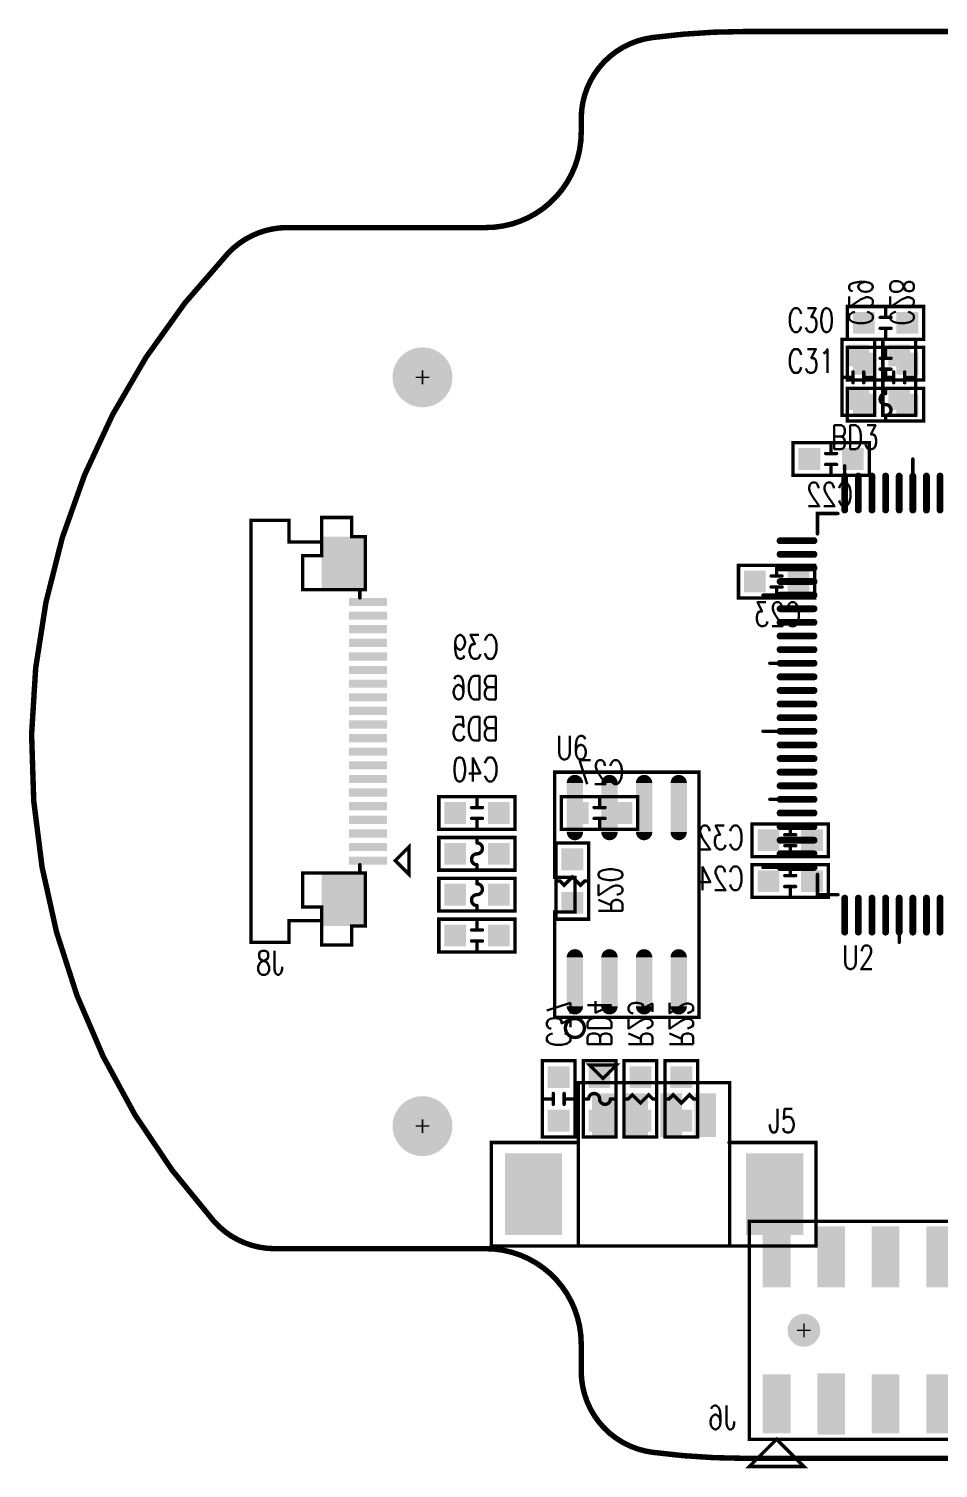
# Model space of a CAD drawing. Extents: x 63.5 to 142.1, y -5.1 to 47.8.
# Drawn here: x 63.5 to 96.9, y -5.1 to 47.8 of the extents above; entities that cross this region are included whole.
import ezdxf
from ezdxf.enums import TextEntityAlignment as Align

# ---------------------------------------------------------------- set-up
doc = ezdxf.new("R2010")
doc.units = 0
doc.header["$MEASUREMENT"] = 0
doc.linetypes.add('TRMIDX_20', pattern=[2, 1, 1])
doc.linetypes.add('TRMIDX_21', pattern=[2, 1, 1])
doc.layers.get('0').update_dxf_attribs({"linetype": 'CONTINUOUS'})
for name, color, linetype in [('2D_LINE_00', 136, 'CONTINUOUS'), ('DRIL_NPLTE_THRU_01', 4, 'CONTINUOUS'), ('DRIL_NPLTE_THRU_02', 176, 'CONTINUOUS'), ('DRIL_NPLTE_THRU_03', 216, 'CONTINUOUS'), ('DRIL_NPLTE_THRU_04', 16, 'CONTINUOUS'), ('DRIL_PLTE_THRU_01', 4, 'CONTINUOUS'), ('DRIL_PLTE_THRU_02', 176, 'CONTINUOUS'), ('DRIL_PLTE_THRU_03', 216, 'CONTINUOUS'), ('DRIL_PLTE_THRU_04', 16, 'CONTINUOUS'), ('DRIL_SYMBOL', 254, 'CONTINUOUS'), ('PADS_BOT', 1, 'CONTINUOUS'), ('PADS_INNER', 136, 'CONTINUOUS'), ('PADS_TOP', 136, 'CONTINUOUS'), ('PART_BOT_2DLINE_00', 6, 'CONTINUOUS'), ('PART_BOT_COPPER_01', 6, 'CONTINUOUS'), ('PART_NAME_01', 2, 'CONTINUOUS'), ('PART_NAME_04', 6, 'CONTINUOUS'), ('PART_TOP_2DLINE_00', 2, 'CONTINUOUS'), ('PART_TOP_2DLINE_01', 2, 'CONTINUOUS')]:
    doc.layers.add(name, color=color, linetype=linetype)
doc.styles.add('W0$125', font='simplex', dxfattribs={"width": 0.75})

# ---------------------------------------------------------------- blocks, each defined once
blk = doc.blocks.new('SMOOTH_0$2')
at = {"const_width": 0.1}
blk.add_lwpolyline([(-0.05, 0, 1), (0.05, 0, 1)], format="xyb", close=True, dxfattribs=at)
blk = doc.blocks.new('DRAWING_142')
at = {"layer": '2D_LINE_00', "const_width": 0.2}
for points in [[(11.845, 40.2, 0.032737), (8.437, 39.977)], [(43.471, 39.589, 0.054158), (37.845, 40.2)], [(8.437, 39.977, 0.376373), (5.827, 37.003)], [(45.827, 36.659, 0.352156), (43.471, 39.589)], [(2.327, 33, 0.414214), (5.827, 36.5)], [(45.827, 36, 0.414214), (49.327, 32.5)], [(-4.955, 33, 0.205271), (-7.127, 32.069)], [(57.34, 31.504, 0.213013), (55.108, 32.5)], [(-7.127, 32.069, 0.391392), (-7.649, -3.504)], [(57.34, -3.504, 0.382863), (57.34, 31.504)], [(-7.649, -3.504, 0.213013), (-5.417, -4.5)], [(55.108, -4.5, 0.213013), (57.34, -3.504)], [(5.827, -8, 0.414214), (2.327, -4.5)], [(49.327, -4.5, 0.414214), (45.827, -8)], [(5.827, -9.003, 0.376373), (8.437, -11.977)], [(43.471, -11.589, 0.352156), (45.827, -8.659)], [(37.845, -12.2, 0.054158), (43.471, -11.589)], [(8.437, -11.977, 0.032737), (11.845, -12.2)]]:
    blk.add_lwpolyline(points, format="xyb", dxfattribs=at)
for points in [[(37.845, 40.2), (11.845, 40.2)], [(5.827, 36.5), (5.827, 37.003)], [(45.827, 36.659), (45.827, 36)], [(-4.955, 33), (2.327, 33)], [(49.327, 32.5), (55.108, 32.5)], [(2.327, -4.5), (-5.417, -4.5)], [(55.108, -4.5), (49.327, -4.5)], [(5.827, -9.003), (5.827, -8)], [(45.827, -8), (45.827, -8.659)], [(11.845, -12.2), (37.845, -12.2)]]:
    blk.add_lwpolyline(points, dxfattribs=at)
at = {"layer": '2D_LINE_00'}
for p in [(11.845, 40.2), (11.845, 40.2), (37.845, 40.2), (37.845, 40.2), (8.437, 39.977), (8.437, 39.977), (43.471, 39.589), (43.471, 39.589), (5.827, 37.003), (5.827, 37.003), (5.827, 36.5), (5.827, 36.5), (45.827, 36.659), (45.827, 36.659), (45.827, 36), (45.827, 36), (-4.955, 33), (-4.955, 33), (2.327, 33), (2.327, 33), (49.327, 32.5), (49.327, 32.5), (55.108, 32.5), (55.108, 32.5), (-7.127, 32.069), (-7.127, 32.069), (57.34, 31.504), (57.34, 31.504), (-7.649, -3.504), (-7.649, -3.504), (57.34, -3.504), (57.34, -3.504), (-5.417, -4.5), (-5.417, -4.5), (2.327, -4.5), (2.327, -4.5), (49.327, -4.5), (49.327, -4.5), (55.108, -4.5), (55.108, -4.5), (5.827, -8), (5.827, -8), (45.827, -8), (45.827, -8), (5.827, -9.003), (5.827, -9.003), (45.827, -8.659), (45.827, -8.659), (43.471, -11.589), (43.471, -11.589), (8.437, -11.977), (8.437, -11.977), (11.845, -12.2), (11.845, -12.2), (37.845, -12.2), (37.845, -12.2)]:
    blk.add_blockref('SMOOTH_0$2', p, dxfattribs=at)
blk = doc.blocks.new('SMOOTH_0$125')
at = {"const_width": 0.0625}
blk.add_lwpolyline([(-0.03125, 0, 1), (0.03125, 0, 1)], format="xyb", close=True, dxfattribs=at)
blk = doc.blocks.new('PART_BODY_TOP_68')
at = {"layer": 'PART_TOP_2DLINE_00', "const_width": 0.125}
blk.add_lwpolyline([(-1.875, 4.25), (-2.375, 4.75), (-1.375, 4.75)], close=True, dxfattribs=at)
at = {"layer": 'PART_TOP_2DLINE_01', "const_width": 0.125}
blk.add_lwpolyline([(-2.775, -1.9), (2.775, -1.9), (2.775, 4.1), (-2.775, 4.1)], close=True, dxfattribs=at)
for points in [[(-2.775, 1.9), (-5.975, 1.9), (-5.975, -1.9), (-2.775, -1.9)], [(2.75, 1.9), (5.95, 1.9), (5.95, -1.9), (2.75, -1.9)]]:
    blk.add_lwpolyline(points, dxfattribs=at)
at = {"layer": 'PART_TOP_2DLINE_00'}
for p in [(-2.375, 4.75), (-1.375, 4.75), (-1.875, 4.25)]:
    blk.add_blockref('SMOOTH_0$125', p, dxfattribs=at)
at = {"layer": 'PART_TOP_2DLINE_01'}
for p in [(-2.775, 4.1), (2.775, 4.1), (-5.975, 1.9), (-2.775, 1.9), (2.75, 1.9), (5.95, 1.9), (-5.975, -1.9), (-2.775, -1.9), (-2.775, -1.9), (2.75, -1.9), (2.775, -1.9), (5.95, -1.9)]:
    blk.add_blockref('SMOOTH_0$125', p, dxfattribs=at)
blk = doc.blocks.new('DRIL_HOLE_0')
blk.add_lwpolyline([(0, 0, 1), (0, 0, 1)], format="xyb", close=True)
blk = doc.blocks.new('PAD_0')
blk.add_lwpolyline([(0, 0, 1), (0, 0, 1)], format="xyb", close=True)
blk = doc.blocks.new('PAD_1')
at = {"const_width": 0.8}
blk.add_lwpolyline([(-0.8, 0), (0.8, 0)], dxfattribs=at)
blk = doc.blocks.new('STK_TOP_6')
at = {"layer": 'DRIL_NPLTE_THRU_01'}
blk.add_blockref('DRIL_HOLE_0', (0, 0), dxfattribs=at)
at = {"layer": 'DRIL_NPLTE_THRU_02'}
blk.add_blockref('DRIL_HOLE_0', (0, 0), dxfattribs=at)
at = {"layer": 'DRIL_NPLTE_THRU_03'}
blk.add_blockref('DRIL_HOLE_0', (0, 0), dxfattribs=at)
at = {"layer": 'DRIL_NPLTE_THRU_04'}
blk.add_blockref('DRIL_HOLE_0', (0, 0), dxfattribs=at)
at = {"layer": 'PADS_BOT'}
blk.add_blockref('PAD_0', (0, 0), dxfattribs=at)
at = {"layer": 'PADS_INNER'}
blk.add_blockref('PAD_0', (0, 0), dxfattribs=at)
at = {"layer": 'PADS_TOP', "rotation": 90}
blk.add_blockref('PAD_1', (0, 0), dxfattribs=at)
blk = doc.blocks.new('PAD_2')
at = {"const_width": 2.1}
blk.add_lwpolyline([(-1.5, 0), (1.5, 0)], dxfattribs=at)
blk = doc.blocks.new('STK_TOP_5')
at = {"layer": 'DRIL_NPLTE_THRU_01'}
blk.add_blockref('DRIL_HOLE_0', (0, 0), dxfattribs=at)
at = {"layer": 'DRIL_NPLTE_THRU_02'}
blk.add_blockref('DRIL_HOLE_0', (0, 0), dxfattribs=at)
at = {"layer": 'DRIL_NPLTE_THRU_03'}
blk.add_blockref('DRIL_HOLE_0', (0, 0), dxfattribs=at)
at = {"layer": 'DRIL_NPLTE_THRU_04'}
blk.add_blockref('DRIL_HOLE_0', (0, 0), dxfattribs=at)
at = {"layer": 'PADS_BOT'}
blk.add_blockref('PAD_0', (0, 0), dxfattribs=at)
at = {"layer": 'PADS_INNER'}
blk.add_blockref('PAD_0', (0, 0), dxfattribs=at)
at = {"layer": 'PADS_TOP', "rotation": 90}
blk.add_blockref('PAD_2', (0, 0), dxfattribs=at)
blk = doc.blocks.new('SYM_TOP_6')
for name, p in [('PART_BODY_TOP_68', (0, 0)), ('STK_TOP_6', (-1.875, 2.9)), ('STK_TOP_6', (-0.625, 2.9)), ('STK_TOP_6', (0.625, 2.9)), ('STK_TOP_6', (1.875, 2.9)), ('STK_TOP_5', (-4.425, 0)), ('STK_TOP_5', (4.425, 0))]:
    blk.add_blockref(name, p)
blk = doc.blocks.new('PART_TOP_2')
blk.add_blockref('SYM_TOP_6', (0, 0))
at = {"layer": 'PART_NAME_01', "style": 'W0$125', "width": 0.75}
blk.add_text('J5', height=0.875, dxfattribs=at).set_placement((4.2, 2.7), align=Align.MIDDLE_LEFT)
blk = doc.blocks.new('PART_BODY_BOT_71')
at = {"layer": 'PART_BOT_2DLINE_00', "const_width": 0.125}
blk.add_lwpolyline([(-1.4, 0.6), (1.4, 0.6), (1.4, -0.6), (-1.4, -0.6)], close=True, dxfattribs=at)
for points in [[(0, 0.6), (0, 0.2)], [(-0.2, 0.2), (0.2, 0.2)], [(-0.2, -0.2), (0.2, -0.2)], [(0, -0.2), (0, -0.6)]]:
    blk.add_lwpolyline(points, dxfattribs=at)
at = {"layer": 'PART_BOT_2DLINE_00'}
for p in [(-1.4, 0.6), (0, 0.6), (1.4, 0.6), (-0.2, 0.2), (0, 0.2), (0.2, 0.2), (-0.2, -0.2), (0, -0.2), (0.2, -0.2), (-1.4, -0.6), (0, -0.6), (1.4, -0.6)]:
    blk.add_blockref('SMOOTH_0$125', p, dxfattribs=at)
blk = doc.blocks.new('PAD_9')
at = {"const_width": 0.8}
blk.add_lwpolyline([(-0.4, 0), (0.4, 0)], dxfattribs=at)
blk = doc.blocks.new('STK_BOT_14')
at = {"layer": 'DRIL_PLTE_THRU_01'}
blk.add_blockref('DRIL_HOLE_0', (0, 0), dxfattribs=at)
at = {"layer": 'DRIL_PLTE_THRU_02'}
blk.add_blockref('DRIL_HOLE_0', (0, 0), dxfattribs=at)
at = {"layer": 'DRIL_PLTE_THRU_03'}
blk.add_blockref('DRIL_HOLE_0', (0, 0), dxfattribs=at)
at = {"layer": 'DRIL_PLTE_THRU_04'}
blk.add_blockref('DRIL_HOLE_0', (0, 0), dxfattribs=at)
at = {"layer": 'PADS_BOT'}
blk.add_blockref('PAD_9', (0, 0), dxfattribs=at)
at = {"layer": 'PADS_INNER'}
blk.add_blockref('PAD_0', (0, 0), dxfattribs=at)
at = {"layer": 'PADS_TOP'}
blk.add_blockref('PAD_0', (0, 0), dxfattribs=at)
blk = doc.blocks.new('SYM_BOT_9')
for name, p in [('PART_BODY_BOT_71', (0, 0)), ('STK_BOT_14', (-0.8, 0)), ('STK_BOT_14', (0.8, 0))]:
    blk.add_blockref(name, p)
blk = doc.blocks.new('PART_BOT_19')
blk.add_blockref('SYM_BOT_9', (0, 0))
at = {"layer": 'PART_NAME_04', "style": 'W0$125', "width": 0.75}
blk.add_text('C22', height=0.875, dxfattribs=at).set_placement((-0.8, -1.3), align=Align.MIDDLE_LEFT)
blk = doc.blocks.new('PART_BOT_20')
blk.add_blockref('SYM_BOT_9', (0, 0))
at = {"layer": 'PART_NAME_04', "style": 'W0$125', "width": 0.75}
blk.add_text('C23', height=0.875, dxfattribs=at).set_placement((-0.9, -1.2), align=Align.MIDDLE_LEFT)
blk = doc.blocks.new('PART_BOT_21')
blk.add_blockref('SYM_BOT_9', (0, 0))
at = {"layer": 'PART_NAME_04', "style": 'W0$125', "width": 0.75}
blk.add_text('C24', height=0.875, dxfattribs=at).set_placement((1.7, 0.1), align=Align.MIDDLE_LEFT)
blk = doc.blocks.new('PART_BOT_24')
blk.add_blockref('SYM_BOT_9', (0, 0))
at = {"layer": 'PART_NAME_04', "style": 'W0$125', "width": 0.75}
blk.add_text('C27', height=0.875, rotation=180, dxfattribs=at).set_placement((0.9, -1.5), align=Align.MIDDLE_LEFT)
blk = doc.blocks.new('PART_BOT_25')
blk.add_blockref('SYM_BOT_9', (0, 0))
at = {"layer": 'PART_NAME_04', "style": 'W0$125', "width": 0.75}
blk.add_text('C28', height=0.875, dxfattribs=at).set_placement((1.9, 0.1), align=Align.MIDDLE_LEFT)
blk = doc.blocks.new('PART_BOT_26')
blk.add_blockref('SYM_BOT_9', (0, 0))
at = {"layer": 'PART_NAME_04', "style": 'W0$125', "width": 0.75}
blk.add_text('C29', height=0.875, dxfattribs=at).set_placement((1.9, 0.1), align=Align.MIDDLE_LEFT)
blk = doc.blocks.new('PART_BODY_TOP_71')
at = {"layer": 'PART_TOP_2DLINE_00', "const_width": 0.125}
blk.add_lwpolyline([(-1.4, 0.6), (1.4, 0.6), (1.4, -0.6), (-1.4, -0.6)], close=True, dxfattribs=at)
for points in [[(0, 0.6), (0, 0.2)], [(-0.2, 0.2), (0.2, 0.2)], [(-0.2, -0.2), (0.2, -0.2)], [(0, -0.2), (0, -0.6)]]:
    blk.add_lwpolyline(points, dxfattribs=at)
at = {"layer": 'PART_TOP_2DLINE_00'}
for p in [(-1.4, 0.6), (0, 0.6), (1.4, 0.6), (-0.2, 0.2), (0, 0.2), (0.2, 0.2), (-0.2, -0.2), (0, -0.2), (0.2, -0.2), (-1.4, -0.6), (0, -0.6), (1.4, -0.6)]:
    blk.add_blockref('SMOOTH_0$125', p, dxfattribs=at)
blk = doc.blocks.new('STK_TOP_14')
at = {"layer": 'DRIL_PLTE_THRU_01'}
blk.add_blockref('DRIL_HOLE_0', (0, 0), dxfattribs=at)
at = {"layer": 'DRIL_PLTE_THRU_02'}
blk.add_blockref('DRIL_HOLE_0', (0, 0), dxfattribs=at)
at = {"layer": 'DRIL_PLTE_THRU_03'}
blk.add_blockref('DRIL_HOLE_0', (0, 0), dxfattribs=at)
at = {"layer": 'DRIL_PLTE_THRU_04'}
blk.add_blockref('DRIL_HOLE_0', (0, 0), dxfattribs=at)
at = {"layer": 'PADS_BOT'}
blk.add_blockref('PAD_0', (0, 0), dxfattribs=at)
at = {"layer": 'PADS_INNER'}
blk.add_blockref('PAD_0', (0, 0), dxfattribs=at)
at = {"layer": 'PADS_TOP'}
blk.add_blockref('PAD_9', (0, 0), dxfattribs=at)
blk = doc.blocks.new('SYM_TOP_9')
for name, p in [('PART_BODY_TOP_71', (0, 0)), ('STK_TOP_14', (-0.8, 0)), ('STK_TOP_14', (0.8, 0))]:
    blk.add_blockref(name, p)
blk = doc.blocks.new('PART_TOP_28')
blk.add_blockref('SYM_TOP_9', (0, 0))
at = {"layer": 'PART_NAME_01', "style": 'W0$125', "width": 0.75}
blk.add_text('C30', height=0.875, rotation=180, dxfattribs=at).set_placement((3.6, -0.1), align=Align.MIDDLE_LEFT)
blk = doc.blocks.new('PART_TOP_29')
blk.add_blockref('SYM_TOP_9', (0, 0))
at = {"layer": 'PART_NAME_01', "style": 'W0$125', "width": 0.75}
blk.add_text('C31', height=0.875, rotation=180, dxfattribs=at).set_placement((3.6, -0.1), align=Align.MIDDLE_LEFT)
blk = doc.blocks.new('PART_BOT_30')
blk.add_blockref('SYM_BOT_9', (0, 0))
at = {"layer": 'PART_NAME_04', "style": 'W0$125', "width": 0.75}
blk.add_text('C32', height=0.875, dxfattribs=at).set_placement((1.7, 0.1), align=Align.MIDDLE_LEFT)
blk = doc.blocks.new('PART_BOT_35')
blk.add_blockref('SYM_BOT_9', (0, 0))
at = {"layer": 'PART_NAME_04', "style": 'W0$125', "width": 0.75}
blk.add_text('C37', height=0.875, rotation=180, dxfattribs=at).set_placement((-1.9, 0), align=Align.MIDDLE_LEFT)
blk = doc.blocks.new('PART_BOT_37')
blk.add_blockref('SYM_BOT_9', (0, 0))
at = {"layer": 'PART_NAME_04', "style": 'W0$125', "width": 0.75}
blk.add_text('C39', height=0.875, dxfattribs=at).set_placement((-0.8, 6.1), align=Align.MIDDLE_LEFT)
blk = doc.blocks.new('PART_BOT_39')
blk.add_blockref('SYM_BOT_9', (0, 0))
at = {"layer": 'PART_NAME_04', "style": 'W0$125', "width": 0.75}
blk.add_text('C40', height=0.875, dxfattribs=at).set_placement((-0.8, 6.1), align=Align.MIDDLE_LEFT)
blk = doc.blocks.new('PART_BODY_TOP_75')
at = {"layer": 'PART_TOP_2DLINE_00', "const_width": 0.125}
blk.add_lwpolyline([(-1.4, 0.6), (1.4, 0.6), (1.4, -0.6), (-1.4, -0.6)], close=True, dxfattribs=at)
for points in [[(0, 0.6), (0, 0.4, 1), (0, 0)], [(0, -0.4, 1), (0, 0)]]:
    blk.add_lwpolyline(points, format="xyb", dxfattribs=at)
blk.add_lwpolyline([(0, -0.4), (0, -0.6)], dxfattribs=at)
at = {"layer": 'PART_TOP_2DLINE_00'}
for p in [(-1.4, 0.6), (0, 0.6), (1.4, 0.6), (0, 0.4), (0, 0), (0, 0), (0, -0.4), (0, -0.4), (-1.4, -0.6), (0, -0.6), (1.4, -0.6)]:
    blk.add_blockref('SMOOTH_0$125', p, dxfattribs=at)
blk = doc.blocks.new('SYM_TOP_13')
for name, p in [('PART_BODY_TOP_75', (0, 0)), ('STK_TOP_14', (-0.8, 0)), ('STK_TOP_14', (0.8, 0))]:
    blk.add_blockref(name, p)
blk = doc.blocks.new('PART_TOP_66')
blk.add_blockref('SYM_TOP_13', (0, 0))
at = {"layer": 'PART_NAME_01', "style": 'W0$125', "width": 0.75}
blk.add_text('BD3', height=0.875, dxfattribs=at).set_placement((-2, -1.2), align=Align.MIDDLE_LEFT)
blk = doc.blocks.new('PART_BODY_BOT_75')
at = {"layer": 'PART_BOT_2DLINE_00', "const_width": 0.125}
blk.add_lwpolyline([(-1.4, 0.6), (1.4, 0.6), (1.4, -0.6), (-1.4, -0.6)], close=True, dxfattribs=at)
for points in [[(0, 0.6), (0, 0.4, 1), (0, 0)], [(0, -0.4, 1), (0, 0)]]:
    blk.add_lwpolyline(points, format="xyb", dxfattribs=at)
blk.add_lwpolyline([(0, -0.4), (0, -0.6)], dxfattribs=at)
at = {"layer": 'PART_BOT_2DLINE_00'}
for p in [(-1.4, 0.6), (0, 0.6), (1.4, 0.6), (0, 0.4), (0, 0), (0, 0), (0, -0.4), (0, -0.4), (-1.4, -0.6), (0, -0.6), (1.4, -0.6)]:
    blk.add_blockref('SMOOTH_0$125', p, dxfattribs=at)
blk = doc.blocks.new('SYM_BOT_13')
for name, p in [('PART_BODY_BOT_75', (0, 0)), ('STK_BOT_14', (-0.8, 0)), ('STK_BOT_14', (0.8, 0))]:
    blk.add_blockref(name, p)
blk = doc.blocks.new('PART_BOT_67')
blk.add_blockref('SYM_BOT_13', (0, 0))
at = {"layer": 'PART_NAME_04', "style": 'W0$125', "width": 0.75}
blk.add_text('BD4', height=0.875, rotation=180, dxfattribs=at).set_placement((-1.9, 0), align=Align.MIDDLE_LEFT)
blk = doc.blocks.new('PART_BOT_68')
blk.add_blockref('SYM_BOT_13', (0, 0))
at = {"layer": 'PART_NAME_04', "style": 'W0$125', "width": 0.75}
blk.add_text('BD5', height=0.875, dxfattribs=at).set_placement((-0.8, 6.1), align=Align.MIDDLE_LEFT)
blk = doc.blocks.new('PART_BOT_69')
blk.add_blockref('SYM_BOT_13', (0, 0))
at = {"layer": 'PART_NAME_04', "style": 'W0$125', "width": 0.75}
blk.add_text('BD6', height=0.875, dxfattribs=at).set_placement((-0.8, 6.1), align=Align.MIDDLE_LEFT)
blk = doc.blocks.new('PART_BODY_TOP_77')
at = {"layer": 'PART_TOP_2DLINE_00', "const_width": 0.125}
for points in [[(-3.5, 8.5), (-3.5, 9)], [(1.5, 8.5), (1.5, 9)], [(-6, 8.5), (-6, 8.75)], [(-1, 8.5), (-1, 8.75)], [(4, 8.5), (4, 8.75)], [(-6.25, 7), (-7, 7), (-7, 6.25)], [(7, 6.25), (7, 7), (6.25, 7)], [(8.5, 6), (9, 6)], [(-8.5, 4), (-9, 4)], [(8.5, 3.5), (8.75, 3.5)], [(-8.5, 1.5), (-8.75, 1.5)], [(8.5, 1), (9, 1)], [(-8.5, -1), (-9, -1)], [(8.5, -1.5), (8.75, -1.5)], [(-8.5, -3.5), (-8.75, -3.5)], [(8.5, -4), (9, -4)], [(-8.5, -6), (-9, -6)], [(-7, -6.25), (-7, -6.5), (-6.5, -7), (-6.25, -7)], [(6.25, -7), (7, -7), (7, -6.25)], [(-4, -8.5), (-4, -8.75)], [(-1.5, -8.5), (-1.5, -9)], [(1, -8.5), (1, -8.75)], [(3.5, -8.5), (3.5, -9)], [(6, -8.5), (6, -8.75)]]:
    blk.add_lwpolyline(points, dxfattribs=at)
blk.add_lwpolyline([(-6.25, -8.75, 1), (-5.75, -8.75, 1)], format="xyb", close=True, dxfattribs=at)
at = {"layer": 'PART_TOP_2DLINE_01', "const_width": 0.125}
for points in [[(0, -0.5), (0, 0.5)], [(-0.5, 0), (0.5, 0)]]:
    blk.add_lwpolyline(points, dxfattribs=at)
at = {"layer": 'PART_TOP_2DLINE_00'}
for p in [(-3.5, 9), (1.5, 9), (-6, 8.75), (-6, 8.5), (-3.5, 8.5), (-1, 8.75), (-1, 8.5), (1.5, 8.5), (4, 8.75), (4, 8.5), (-7, 7), (-6.25, 7), (6.25, 7), (7, 7), (-7, 6.25), (7, 6.25), (8.5, 6), (9, 6), (-9, 4), (-8.5, 4), (8.5, 3.5), (8.75, 3.5), (-8.75, 1.5), (-8.5, 1.5), (8.5, 1), (9, 1), (-9, -1), (-8.5, -1), (8.5, -1.5), (8.75, -1.5), (-8.75, -3.5), (-8.5, -3.5), (8.5, -4), (9, -4), (-9, -6), (-8.5, -6), (-7, -6.25), (7, -6.25), (-7, -6.5), (-6.5, -7), (-6.25, -7), (6.25, -7), (7, -7), (-4, -8.5), (-1.5, -8.5), (1, -8.5), (3.5, -8.5), (6, -8.5), (-4, -8.75), (-1.5, -9), (1, -8.75), (3.5, -9), (6, -8.75)]:
    blk.add_blockref('SMOOTH_0$125', p, dxfattribs=at)
at = {"layer": 'PART_TOP_2DLINE_01'}
for p in [(0, 0.5), (-0.5, 0), (0.5, 0), (0, -0.5)]:
    blk.add_blockref('SMOOTH_0$125', p, dxfattribs=at)
blk = doc.blocks.new('PAD_14')
at = {"const_width": 0.125}
blk.add_lwpolyline([(-0.625, -0.0625), (0.625, -0.0625, 1), (0.625, 0.0625), (-0.625, 0.0625, 1)], format="xyb", close=True, dxfattribs=at)
blk = doc.blocks.new('STK_TOP_21')
at = {"layer": 'DRIL_NPLTE_THRU_01'}
blk.add_blockref('DRIL_HOLE_0', (0, 0), dxfattribs=at)
at = {"layer": 'DRIL_NPLTE_THRU_02'}
blk.add_blockref('DRIL_HOLE_0', (0, 0), dxfattribs=at)
at = {"layer": 'DRIL_NPLTE_THRU_03'}
blk.add_blockref('DRIL_HOLE_0', (0, 0), dxfattribs=at)
at = {"layer": 'DRIL_NPLTE_THRU_04'}
blk.add_blockref('DRIL_HOLE_0', (0, 0), dxfattribs=at)
at = {"layer": 'PADS_BOT'}
blk.add_blockref('PAD_0', (0, 0), dxfattribs=at)
at = {"layer": 'PADS_INNER'}
blk.add_blockref('PAD_0', (0, 0), dxfattribs=at)
at = {"layer": 'PADS_TOP', "rotation": 90}
blk.add_blockref('PAD_14', (0, 0), dxfattribs=at)
blk = doc.blocks.new('STK_TOP_20')
at = {"layer": 'DRIL_NPLTE_THRU_01'}
blk.add_blockref('DRIL_HOLE_0', (0, 0), dxfattribs=at)
at = {"layer": 'DRIL_NPLTE_THRU_02'}
blk.add_blockref('DRIL_HOLE_0', (0, 0), dxfattribs=at)
at = {"layer": 'DRIL_NPLTE_THRU_03'}
blk.add_blockref('DRIL_HOLE_0', (0, 0), dxfattribs=at)
at = {"layer": 'DRIL_NPLTE_THRU_04'}
blk.add_blockref('DRIL_HOLE_0', (0, 0), dxfattribs=at)
at = {"layer": 'PADS_BOT'}
blk.add_blockref('PAD_0', (0, 0), dxfattribs=at)
at = {"layer": 'PADS_INNER'}
blk.add_blockref('PAD_0', (0, 0), dxfattribs=at)
at = {"layer": 'PADS_TOP'}
blk.add_blockref('PAD_14', (0, 0), dxfattribs=at)
blk = doc.blocks.new('SYM_TOP_15')
for name, p in [('PART_BODY_TOP_77', (0, 0)), ('STK_TOP_21', (-6, 7.75)), ('STK_TOP_21', (-5.5, 7.75)), ('STK_TOP_21', (-5, 7.75)), ('STK_TOP_21', (-4.5, 7.75)), ('STK_TOP_21', (-4, 7.75)), ('STK_TOP_21', (-3.5, 7.75)), ('STK_TOP_21', (-3, 7.75)), ('STK_TOP_21', (-2.5, 7.75)), ('STK_TOP_21', (-2, 7.75)), ('STK_TOP_21', (-1.5, 7.75)), ('STK_TOP_21', (-1, 7.75)), ('STK_TOP_21', (-0.5, 7.75)), ('STK_TOP_21', (0, 7.75)), ('STK_TOP_21', (0.5, 7.75)), ('STK_TOP_21', (1, 7.75)), ('STK_TOP_21', (1.5, 7.75)), ('STK_TOP_21', (2, 7.75)), ('STK_TOP_21', (2.5, 7.75)), ('STK_TOP_21', (3, 7.75)), ('STK_TOP_21', (3.5, 7.75)), ('STK_TOP_21', (4, 7.75)), ('STK_TOP_21', (4.5, 7.75)), ('STK_TOP_21', (5, 7.75)), ('STK_TOP_21', (5.5, 7.75)), ('STK_TOP_21', (6, 7.75)), ('STK_TOP_20', (-7.75, 6)), ('STK_TOP_20', (7.75, 6)), ('STK_TOP_20', (-7.75, 5.5)), ('STK_TOP_20', (7.75, 5.5)), ('STK_TOP_20', (-7.75, 5)), ('STK_TOP_20', (7.75, 5)), ('STK_TOP_20', (-7.75, 4.5)), ('STK_TOP_20', (7.75, 4.5)), ('STK_TOP_20', (-7.75, 4)), ('STK_TOP_20', (7.75, 4)), ('STK_TOP_20', (-7.75, 3.5)), ('STK_TOP_20', (7.75, 3.5)), ('STK_TOP_20', (-7.75, 3)), ('STK_TOP_20', (7.75, 3)), ('STK_TOP_20', (-7.75, 2.5)), ('STK_TOP_20', (-7.75, 2)), ('STK_TOP_20', (7.75, 2.5)), ('STK_TOP_20', (7.75, 2)), ('STK_TOP_20', (-7.75, 1.5)), ('STK_TOP_20', (7.75, 1.5)), ('STK_TOP_20', (-7.75, 1)), ('STK_TOP_20', (7.75, 1)), ('STK_TOP_20', (-7.75, 0.5)), ('STK_TOP_20', (7.75, 0.5)), ('STK_TOP_20', (-7.75, 0)), ('STK_TOP_20', (7.75, 0)), ('STK_TOP_20', (-7.75, -0.5)), ('STK_TOP_20', (7.75, -0.5)), ('STK_TOP_20', (-7.75, -1)), ('STK_TOP_20', (7.75, -1)), ('STK_TOP_20', (-7.75, -1.5)), ('STK_TOP_20', (7.75, -1.5)), ('STK_TOP_20', (-7.75, -2)), ('STK_TOP_20', (7.75, -2)), ('STK_TOP_20', (-7.75, -2.5)), ('STK_TOP_20', (7.75, -2.5)), ('STK_TOP_20', (-7.75, -3)), ('STK_TOP_20', (7.75, -3)), ('STK_TOP_20', (-7.75, -3.5)), ('STK_TOP_20', (7.75, -3.5)), ('STK_TOP_20', (-7.75, -4)), ('STK_TOP_20', (7.75, -4)), ('STK_TOP_20', (-7.75, -4.5)), ('STK_TOP_20', (7.75, -4.5)), ('STK_TOP_20', (-7.75, -5)), ('STK_TOP_20', (7.75, -5)), ('STK_TOP_20', (-7.75, -5.5)), ('STK_TOP_20', (7.75, -5.5)), ('STK_TOP_20', (-7.75, -6)), ('STK_TOP_20', (7.75, -6)), ('STK_TOP_21', (-6, -7.75)), ('STK_TOP_21', (-5.5, -7.75)), ('STK_TOP_21', (-5, -7.75)), ('STK_TOP_21', (-4.5, -7.75)), ('STK_TOP_21', (-4, -7.75)), ('STK_TOP_21', (-3.5, -7.75)), ('STK_TOP_21', (-3, -7.75)), ('STK_TOP_21', (-2.5, -7.75)), ('STK_TOP_21', (-2, -7.75)), ('STK_TOP_21', (-1.5, -7.75)), ('STK_TOP_21', (-1, -7.75)), ('STK_TOP_21', (-0.5, -7.75)), ('STK_TOP_21', (0, -7.75)), ('STK_TOP_21', (0.5, -7.75)), ('STK_TOP_21', (1, -7.75)), ('STK_TOP_21', (1.5, -7.75)), ('STK_TOP_21', (2, -7.75)), ('STK_TOP_21', (2.5, -7.75)), ('STK_TOP_21', (3, -7.75)), ('STK_TOP_21', (3.5, -7.75)), ('STK_TOP_21', (4, -7.75)), ('STK_TOP_21', (4.5, -7.75)), ('STK_TOP_21', (5, -7.75)), ('STK_TOP_21', (5.5, -7.75)), ('STK_TOP_21', (6, -7.75))]:
    blk.add_blockref(name, p)
blk = doc.blocks.new('PART_TOP_72')
blk.add_blockref('SYM_TOP_15', (0, 0))
at = {"layer": 'PART_NAME_01', "style": 'W0$125', "width": 0.75}
blk.add_text('U2', height=0.875, rotation=180, dxfattribs=at).set_placement((6.1, 9.3), align=Align.MIDDLE_LEFT)
blk = doc.blocks.new('PART_BODY_BOT_78')
at = {"layer": 'PART_BOT_2DLINE_00', "const_width": 0.125}
for points in [[(-8, -4), (-8, 4), (8, 4), (8, -4)], [(7, -4), (6, -5), (8, -5)]]:
    blk.add_lwpolyline(points, close=True, dxfattribs=at)
at = {"layer": 'PART_BOT_2DLINE_00'}
for p in [(-8, 4), (8, 4), (-8, -4), (7, -4), (8, -4), (6, -5), (8, -5)]:
    blk.add_blockref('SMOOTH_0$125', p, dxfattribs=at)
blk = doc.blocks.new('PAD_15')
at = {"const_width": 1.02}
blk.add_lwpolyline([(-1.08, 0), (1.08, 0)], dxfattribs=at)
blk = doc.blocks.new('STK_BOT_23')
at = {"layer": 'DRIL_NPLTE_THRU_01'}
blk.add_blockref('DRIL_HOLE_0', (0, 0), dxfattribs=at)
at = {"layer": 'DRIL_NPLTE_THRU_02'}
blk.add_blockref('DRIL_HOLE_0', (0, 0), dxfattribs=at)
at = {"layer": 'DRIL_NPLTE_THRU_03'}
blk.add_blockref('DRIL_HOLE_0', (0, 0), dxfattribs=at)
at = {"layer": 'DRIL_NPLTE_THRU_04'}
blk.add_blockref('DRIL_HOLE_0', (0, 0), dxfattribs=at)
at = {"layer": 'PADS_BOT', "rotation": 90}
blk.add_blockref('PAD_15', (0, 0), dxfattribs=at)
at = {"layer": 'PADS_INNER'}
blk.add_blockref('PAD_0', (0, 0), dxfattribs=at)
at = {"layer": 'PADS_TOP'}
blk.add_blockref('PAD_0', (0, 0), dxfattribs=at)
blk = doc.blocks.new('PAD_16')
at = {"const_width": 1.02}
blk.add_lwpolyline([(-1.125, 0), (1.125, 0)], dxfattribs=at)
blk = doc.blocks.new('STK_BOT_22')
at = {"layer": 'DRIL_NPLTE_THRU_01'}
blk.add_blockref('DRIL_HOLE_0', (0, 0), dxfattribs=at)
at = {"layer": 'DRIL_NPLTE_THRU_02'}
blk.add_blockref('DRIL_HOLE_0', (0, 0), dxfattribs=at)
at = {"layer": 'DRIL_NPLTE_THRU_03'}
blk.add_blockref('DRIL_HOLE_0', (0, 0), dxfattribs=at)
at = {"layer": 'DRIL_NPLTE_THRU_04'}
blk.add_blockref('DRIL_HOLE_0', (0, 0), dxfattribs=at)
at = {"layer": 'PADS_BOT', "rotation": 90}
blk.add_blockref('PAD_16', (0, 0), dxfattribs=at)
at = {"layer": 'PADS_INNER'}
blk.add_blockref('PAD_0', (0, 0), dxfattribs=at)
at = {"layer": 'PADS_TOP'}
blk.add_blockref('PAD_0', (0, 0), dxfattribs=at)
blk = doc.blocks.new('DRIL_SYMBOL_1$2')
at = {"layer": 'DRIL_SYMBOL', "const_width": 0.0508}
for points in [[(-0.254, 0), (0.254, 0)], [(0, -0.254), (0, 0.254)]]:
    blk.add_lwpolyline(points, dxfattribs=at)
blk = doc.blocks.new('DRIL_HOLE_1$2')
at = {"const_width": 0.6}
blk.add_lwpolyline([(-0.3, 0, 1), (0.3, 0, 1)], format="xyb", close=True, dxfattribs=at)
blk.add_blockref('DRIL_SYMBOL_1$2', (0, 0))
blk = doc.blocks.new('PAD_17')
at = {"const_width": 0.6}
blk.add_lwpolyline([(0, -0.3, 1), (0, 0.3, 1)], format="xyb", close=True, dxfattribs=at)
blk = doc.blocks.new('STK_BOT_24')
at = {"layer": 'DRIL_NPLTE_THRU_01'}
blk.add_blockref('DRIL_HOLE_1$2', (0, 0), dxfattribs=at)
at = {"layer": 'DRIL_NPLTE_THRU_02'}
blk.add_blockref('DRIL_HOLE_1$2', (0, 0), dxfattribs=at)
at = {"layer": 'DRIL_NPLTE_THRU_03'}
blk.add_blockref('DRIL_HOLE_1$2', (0, 0), dxfattribs=at)
at = {"layer": 'DRIL_NPLTE_THRU_04'}
blk.add_blockref('DRIL_HOLE_1$2', (0, 0), dxfattribs=at)
at = {"layer": 'PADS_BOT'}
blk.add_blockref('PAD_17', (0, 0), dxfattribs=at)
at = {"layer": 'PADS_INNER'}
blk.add_blockref('PAD_17', (0, 0), dxfattribs=at)
at = {"layer": 'PADS_TOP'}
blk.add_blockref('PAD_17', (0, 0), dxfattribs=at)
blk = doc.blocks.new('SYM_BOT_16')
for name, p in [('STK_BOT_22', (-7, 2.7)), ('STK_BOT_22', (-5, 2.7)), ('STK_BOT_22', (-3, 2.7)), ('STK_BOT_22', (-1, 2.7)), ('STK_BOT_22', (1, 2.7)), ('STK_BOT_22', (3, 2.7)), ('STK_BOT_22', (5, 2.7)), ('STK_BOT_22', (7, 2.7)), ('PART_BODY_BOT_78', (0, 0)), ('STK_BOT_24', (-6, 0)), ('STK_BOT_24', (6, 0)), ('STK_BOT_23', (-7, -2.7)), ('STK_BOT_23', (-5, -2.7)), ('STK_BOT_23', (-3, -2.7)), ('STK_BOT_23', (-1, -2.7)), ('STK_BOT_23', (1, -2.7)), ('STK_BOT_23', (3, -2.7)), ('STK_BOT_22', (5, -2.7)), ('STK_BOT_23', (7, -2.7))]:
    blk.add_blockref(name, p)
blk = doc.blocks.new('PART_BOT_73')
blk.add_blockref('SYM_BOT_16', (0, 0))
at = {"layer": 'PART_NAME_04', "style": 'W0$125', "width": 0.75}
blk.add_text('J6', height=0.875, dxfattribs=at).set_placement((8.5, -3.2), align=Align.MIDDLE_LEFT)
blk = doc.blocks.new('PART_BODY_BOT_79')
at = {"layer": 'PART_BOT_2DLINE_00', "const_width": 0.125}
blk.add_lwpolyline([(-1.4, 0.6), (1.4, 0.6), (1.4, -0.6), (-1.4, -0.6)], close=True, dxfattribs=at)
blk.add_lwpolyline([(0, 0.59), (0, 0.45), (-0.15, 0.3), (0.15, 0), (-0.15, -0.3), (0, -0.45), (0, -0.6)], dxfattribs=at)
at = {"layer": 'PART_BOT_2DLINE_00'}
for p in [(-1.4, 0.6), (0, 0.59), (1.4, 0.6), (-0.15, 0.3), (0, 0.45), (0.15, 0), (-0.15, -0.3), (0, -0.45), (-1.4, -0.6), (0, -0.6), (1.4, -0.6)]:
    blk.add_blockref('SMOOTH_0$125', p, dxfattribs=at)
blk = doc.blocks.new('SYM_BOT_17')
for name, p in [('PART_BODY_BOT_79', (0, 0)), ('STK_BOT_14', (-0.8, 0)), ('STK_BOT_14', (0.8, 0))]:
    blk.add_blockref(name, p)
blk = doc.blocks.new('PART_BOT_86')
blk.add_blockref('SYM_BOT_17', (0, 0))
at = {"layer": 'PART_NAME_04', "style": 'W0$125', "width": 0.75}
blk.add_text('R20', height=0.875, dxfattribs=at).set_placement((-1.2, 1.4), align=Align.MIDDLE_LEFT)
blk = doc.blocks.new('PART_BOT_88')
blk.add_blockref('SYM_BOT_17', (0, 0))
at = {"layer": 'PART_NAME_04', "style": 'W0$125', "width": 0.75}
blk.add_text('R22', height=0.875, rotation=180, dxfattribs=at).set_placement((-1.9, 0), align=Align.MIDDLE_LEFT)
blk = doc.blocks.new('PART_BOT_89')
blk.add_blockref('SYM_BOT_17', (0, 0))
at = {"layer": 'PART_NAME_04', "style": 'W0$125', "width": 0.75}
blk.add_text('R23', height=0.875, rotation=180, dxfattribs=at).set_placement((-1.9, 0), align=Align.MIDDLE_LEFT)
blk = doc.blocks.new('SMOOTH_0$127')
at = {"const_width": 0.0635}
blk.add_lwpolyline([(-0.03175, 0, 1), (0.03175, 0, 1)], format="xyb", close=True, dxfattribs=at)
blk = doc.blocks.new('PART_BODY_BOT_83')
at = {"layer": 'PART_BOT_2DLINE_00', "const_width": 0.125}
blk.add_lwpolyline([(-4.75, 1), (-5.25, 1.5), (-4.25, 1.5)], close=True, dxfattribs=at)
for points in [[(-4.9, -0.3), (-5.2, -0.3)], [(4.9, -0.3), (5.2, -0.3)], [(-6.95, -1.8), (-6.95, -2.9), (-7.75, -2.9), (-7.75, -4.3), (7.75, -4.3), (7.75, -2.9), (6.95, -2.9), (6.95, -1.8)]]:
    blk.add_lwpolyline(points, dxfattribs=at)
at = {"layer": 'PART_BOT_COPPER_01', "linetype": 'TRMIDX_20', "const_width": 0.127}
blk.add_lwpolyline([(-5.2, -0.1), (-7.15, -0.1), (-7.15, -0.6), (-7.85, -0.6), (-7.85, -1.7), (-6.45, -1.7), (-6.45, -2.4), (-5.2, -2.4)], close=True, dxfattribs=at)
at = {"layer": 'PART_BOT_COPPER_01', "linetype": 'TRMIDX_21', "const_width": 0.127}
blk.add_lwpolyline([(5.2, -0.1), (7.15, -0.1), (7.15, -0.6), (7.85, -0.6), (7.85, -1.7), (6.45, -1.7), (6.45, -2.4), (5.2, -2.4)], close=True, dxfattribs=at)
at = {"layer": 'PART_BOT_2DLINE_00'}
for p in [(-5.25, 1.5), (-4.75, 1), (-4.25, 1.5), (-5.2, -0.3), (-4.9, -0.3), (4.9, -0.3), (5.2, -0.3), (-6.95, -1.8), (6.95, -1.8), (-7.75, -2.9), (-6.95, -2.9), (6.95, -2.9), (7.75, -2.9), (-7.75, -4.3), (7.75, -4.3)]:
    blk.add_blockref('SMOOTH_0$125', p, dxfattribs=at)
at = {"layer": 'PART_BOT_COPPER_01'}
for p in [(-7.15, -0.1), (-5.2, -0.1), (5.2, -0.1), (7.15, -0.1), (-7.85, -0.6), (-7.15, -0.6), (7.15, -0.6), (7.85, -0.6), (-7.85, -1.7), (-6.45, -1.7), (6.45, -1.7), (7.85, -1.7), (-6.45, -2.4), (-5.2, -2.4), (5.2, -2.4), (6.45, -2.4)]:
    blk.add_blockref('SMOOTH_0$127', p, dxfattribs=at)
blk = doc.blocks.new('PAD_18')
at = {"const_width": 0.3}
blk.add_lwpolyline([(-0.7, 0), (0.7, 0)], dxfattribs=at)
blk = doc.blocks.new('STK_BOT_26')
at = {"layer": 'DRIL_NPLTE_THRU_01'}
blk.add_blockref('DRIL_HOLE_0', (0, 0), dxfattribs=at)
at = {"layer": 'DRIL_NPLTE_THRU_02'}
blk.add_blockref('DRIL_HOLE_0', (0, 0), dxfattribs=at)
at = {"layer": 'DRIL_NPLTE_THRU_03'}
blk.add_blockref('DRIL_HOLE_0', (0, 0), dxfattribs=at)
at = {"layer": 'DRIL_NPLTE_THRU_04'}
blk.add_blockref('DRIL_HOLE_0', (0, 0), dxfattribs=at)
at = {"layer": 'PADS_BOT', "rotation": 90}
blk.add_blockref('PAD_18', (0, 0), dxfattribs=at)
at = {"layer": 'PADS_INNER'}
blk.add_blockref('PAD_0', (0, 0), dxfattribs=at)
at = {"layer": 'PADS_TOP'}
blk.add_blockref('PAD_0', (0, 0), dxfattribs=at)
blk = doc.blocks.new('PAD_19')
at = {"const_width": 1.6}
blk.add_lwpolyline([(-0.975, 0), (0.975, 0)], dxfattribs=at)
blk = doc.blocks.new('STK_BOT_27')
at = {"layer": 'DRIL_NPLTE_THRU_01'}
blk.add_blockref('DRIL_HOLE_0', (0, 0), dxfattribs=at)
at = {"layer": 'DRIL_NPLTE_THRU_02'}
blk.add_blockref('DRIL_HOLE_0', (0, 0), dxfattribs=at)
at = {"layer": 'DRIL_NPLTE_THRU_03'}
blk.add_blockref('DRIL_HOLE_0', (0, 0), dxfattribs=at)
at = {"layer": 'DRIL_NPLTE_THRU_04'}
blk.add_blockref('DRIL_HOLE_0', (0, 0), dxfattribs=at)
at = {"layer": 'PADS_BOT'}
blk.add_blockref('PAD_19', (0, 0), dxfattribs=at)
at = {"layer": 'PADS_INNER'}
blk.add_blockref('PAD_0', (0, 0), dxfattribs=at)
at = {"layer": 'PADS_TOP'}
blk.add_blockref('PAD_0', (0, 0), dxfattribs=at)
blk = doc.blocks.new('SYM_BOT_21')
for name, p in [('PART_BODY_BOT_83', (0, 0)), ('STK_BOT_26', (-4.75, 0)), ('STK_BOT_26', (-4.25, 0)), ('STK_BOT_26', (-3.75, 0)), ('STK_BOT_26', (-3.25, 0)), ('STK_BOT_26', (-2.75, 0)), ('STK_BOT_26', (-2.25, 0)), ('STK_BOT_26', (-1.75, 0)), ('STK_BOT_26', (-1.25, 0)), ('STK_BOT_26', (-0.75, 0)), ('STK_BOT_26', (-0.25, 0)), ('STK_BOT_26', (0.25, 0)), ('STK_BOT_26', (0.75, 0)), ('STK_BOT_26', (1.25, 0)), ('STK_BOT_26', (1.75, 0)), ('STK_BOT_26', (2.25, 0)), ('STK_BOT_26', (2.75, 0)), ('STK_BOT_26', (3.25, 0)), ('STK_BOT_26', (3.75, 0)), ('STK_BOT_26', (4.25, 0)), ('STK_BOT_26', (4.75, 0)), ('STK_BOT_27', (-6.175, -0.9)), ('STK_BOT_27', (6.175, -0.9))]:
    blk.add_blockref(name, p)
blk = doc.blocks.new('PART_BOT_120')
blk.add_blockref('SYM_BOT_21', (0, 0))
at = {"layer": 'PART_NAME_04', "style": 'W0$125', "width": 0.75}
blk.add_text('J8', height=0.875, rotation=270, dxfattribs=at).set_placement((-8.5, -3.1), align=Align.MIDDLE_LEFT)
blk = doc.blocks.new('PART_BODY_TOP_87')
at = {"layer": 'PART_TOP_2DLINE_00', "const_width": 0.125}
blk.add_lwpolyline([(-2.65, -4.5), (-2.65, -0.635), (-1.905, -0.635), (-1.905, 0.635), (-2.65, 0.635), (-2.65, 4.5), (2.65, 4.5), (2.65, -4.5)], close=True, dxfattribs=at)
blk.add_lwpolyline([(-2.254, -4.895, 1), (-1.556, -4.895, 1)], format="xyb", close=True, dxfattribs=at)
at = {"layer": 'PART_TOP_2DLINE_00'}
for p in [(-2.65, 4.5), (2.65, 4.5), (-2.65, 0.635), (-1.905, 0.635), (-2.65, -0.635), (-1.905, -0.635), (-2.65, -4.5), (2.65, -4.5)]:
    blk.add_blockref('SMOOTH_0$125', p, dxfattribs=at)
blk = doc.blocks.new('PAD_23')
at = {"const_width": 0.3}
blk.add_lwpolyline([(-0.9, -0.15), (0.9, -0.15, 1), (0.9, 0.15), (-0.9, 0.15, 1)], format="xyb", close=True, dxfattribs=at)
blk = doc.blocks.new('STK_TOP_31')
at = {"layer": 'DRIL_PLTE_THRU_01'}
blk.add_blockref('DRIL_HOLE_0', (0, 0), dxfattribs=at)
at = {"layer": 'DRIL_PLTE_THRU_02'}
blk.add_blockref('DRIL_HOLE_0', (0, 0), dxfattribs=at)
at = {"layer": 'DRIL_PLTE_THRU_03'}
blk.add_blockref('DRIL_HOLE_0', (0, 0), dxfattribs=at)
at = {"layer": 'DRIL_PLTE_THRU_04'}
blk.add_blockref('DRIL_HOLE_0', (0, 0), dxfattribs=at)
at = {"layer": 'PADS_BOT'}
blk.add_blockref('PAD_0', (0, 0), dxfattribs=at)
at = {"layer": 'PADS_INNER'}
blk.add_blockref('PAD_0', (0, 0), dxfattribs=at)
at = {"layer": 'PADS_TOP', "rotation": 90}
blk.add_blockref('PAD_23', (0, 0), dxfattribs=at)
blk = doc.blocks.new('SYM_TOP_25')
for name, p in [('PART_BODY_TOP_87', (0, 0)), ('STK_TOP_31', (-1.905, 3.2)), ('STK_TOP_31', (-0.635, 3.2)), ('STK_TOP_31', (0.635, 3.2)), ('STK_TOP_31', (1.905, 3.2)), ('STK_TOP_31', (-1.905, -3.2)), ('STK_TOP_31', (-0.635, -3.2)), ('STK_TOP_31', (0.635, -3.2)), ('STK_TOP_31', (1.905, -3.2))]:
    blk.add_blockref(name, p)
blk = doc.blocks.new('PART_TOP_125')
blk.add_blockref('SYM_TOP_25', (0, 0))
at = {"layer": 'PART_NAME_01', "style": 'W0$125', "width": 0.75}
blk.add_text('U6', height=0.875, dxfattribs=at).set_placement((-2.6, 5.4), align=Align.MIDDLE_LEFT)
blk = doc.blocks.new('DRIL_SYMBOL_2$2')
at = {"layer": 'DRIL_SYMBOL', "const_width": 0.0508}
for points in [[(-0.254, 0), (0.254, 0)], [(0, -0.254), (0, 0.254)]]:
    blk.add_lwpolyline(points, dxfattribs=at)
blk = doc.blocks.new('DRIL_HOLE_2$2')
at = {"const_width": 1.1}
blk.add_lwpolyline([(-0.55, 0, 1), (0.55, 0, 1)], format="xyb", close=True, dxfattribs=at)
blk.add_blockref('DRIL_SYMBOL_2$2', (0, 0))
blk = doc.blocks.new('PAD_32')
at = {"const_width": 1.1}
blk.add_lwpolyline([(0, -0.55, 1), (0, 0.55, 1)], format="xyb", close=True, dxfattribs=at)
blk = doc.blocks.new('STK_TOP_52')
at = {"layer": 'DRIL_NPLTE_THRU_01'}
blk.add_blockref('DRIL_HOLE_2$2', (0, 0), dxfattribs=at)
at = {"layer": 'DRIL_NPLTE_THRU_02'}
blk.add_blockref('DRIL_HOLE_2$2', (0, 0), dxfattribs=at)
at = {"layer": 'DRIL_NPLTE_THRU_03'}
blk.add_blockref('DRIL_HOLE_2$2', (0, 0), dxfattribs=at)
at = {"layer": 'DRIL_NPLTE_THRU_04'}
blk.add_blockref('DRIL_HOLE_2$2', (0, 0), dxfattribs=at)
at = {"layer": 'PADS_BOT'}
blk.add_blockref('PAD_32', (0, 0), dxfattribs=at)
at = {"layer": 'PADS_INNER'}
blk.add_blockref('PAD_32', (0, 0), dxfattribs=at)
at = {"layer": 'PADS_TOP'}
blk.add_blockref('PAD_32', (0, 0), dxfattribs=at)
blk = doc.blocks.new('SYM_TOP_34')
blk.add_blockref('STK_TOP_52', (0, 0))
blk = doc.blocks.new('PART_TOP_138')
blk.add_blockref('SYM_TOP_34', (0, 0))
blk = doc.blocks.new('PART_TOP_139')
blk.add_blockref('SYM_TOP_34', (0, 0))

msp = doc.modelspace()

# ---------------------------------------------------------------- block references
for name, p in [('DRAWING_142', (78, 7.5)), ('PART_TOP_138', (78, 35)), ('PART_TOP_66', (95, 34)), ('PART_TOP_125', (85.5, 16)), ('PART_TOP_2', (86.5, 5)), ('PART_TOP_139', (78, 7.5))]:
    msp.add_blockref(name, p)
at = {"xscale": -1}
for name, p, rotation in [('PART_BOT_26', (94, 35), 270), ('PART_BOT_25', (95.5, 35), 270), ('PART_BOT_120', (76, 22), 270), ('PART_BOT_24', (84.5, 19), 180), ('PART_BOT_86', (83.5, 16.5), 270), ('PART_BOT_35', (83, 8.5), 90), ('PART_BOT_67', (84.5, 8.5), 90), ('PART_BOT_89', (86, 8.5), 90), ('PART_BOT_88', (87.5, 8.5), 90)]:
    msp.add_blockref(name, p, dxfattribs=dict(at, rotation=rotation))
at = {"rotation": 180}
for name, p in [('PART_TOP_28', (95, 37)), ('PART_TOP_29', (95, 35.5)), ('PART_TOP_72', (99.5, 23))]:
    msp.add_blockref(name, p, dxfattribs=at)
at = {"xscale": -1}
for name, p in [('PART_BOT_19', (93, 32)), ('PART_BOT_20', (91, 27.5)), ('PART_BOT_37', (80, 19)), ('PART_BOT_69', (80, 17.5)), ('PART_BOT_68', (80, 16)), ('PART_BOT_39', (80, 14.5)), ('PART_BOT_30', (91.5, 18)), ('PART_BOT_21', (91.5, 16.5)), ('PART_BOT_73', (98, 0))]:
    msp.add_blockref(name, p, dxfattribs=at)

doc.saveas('drawing.dxf')
